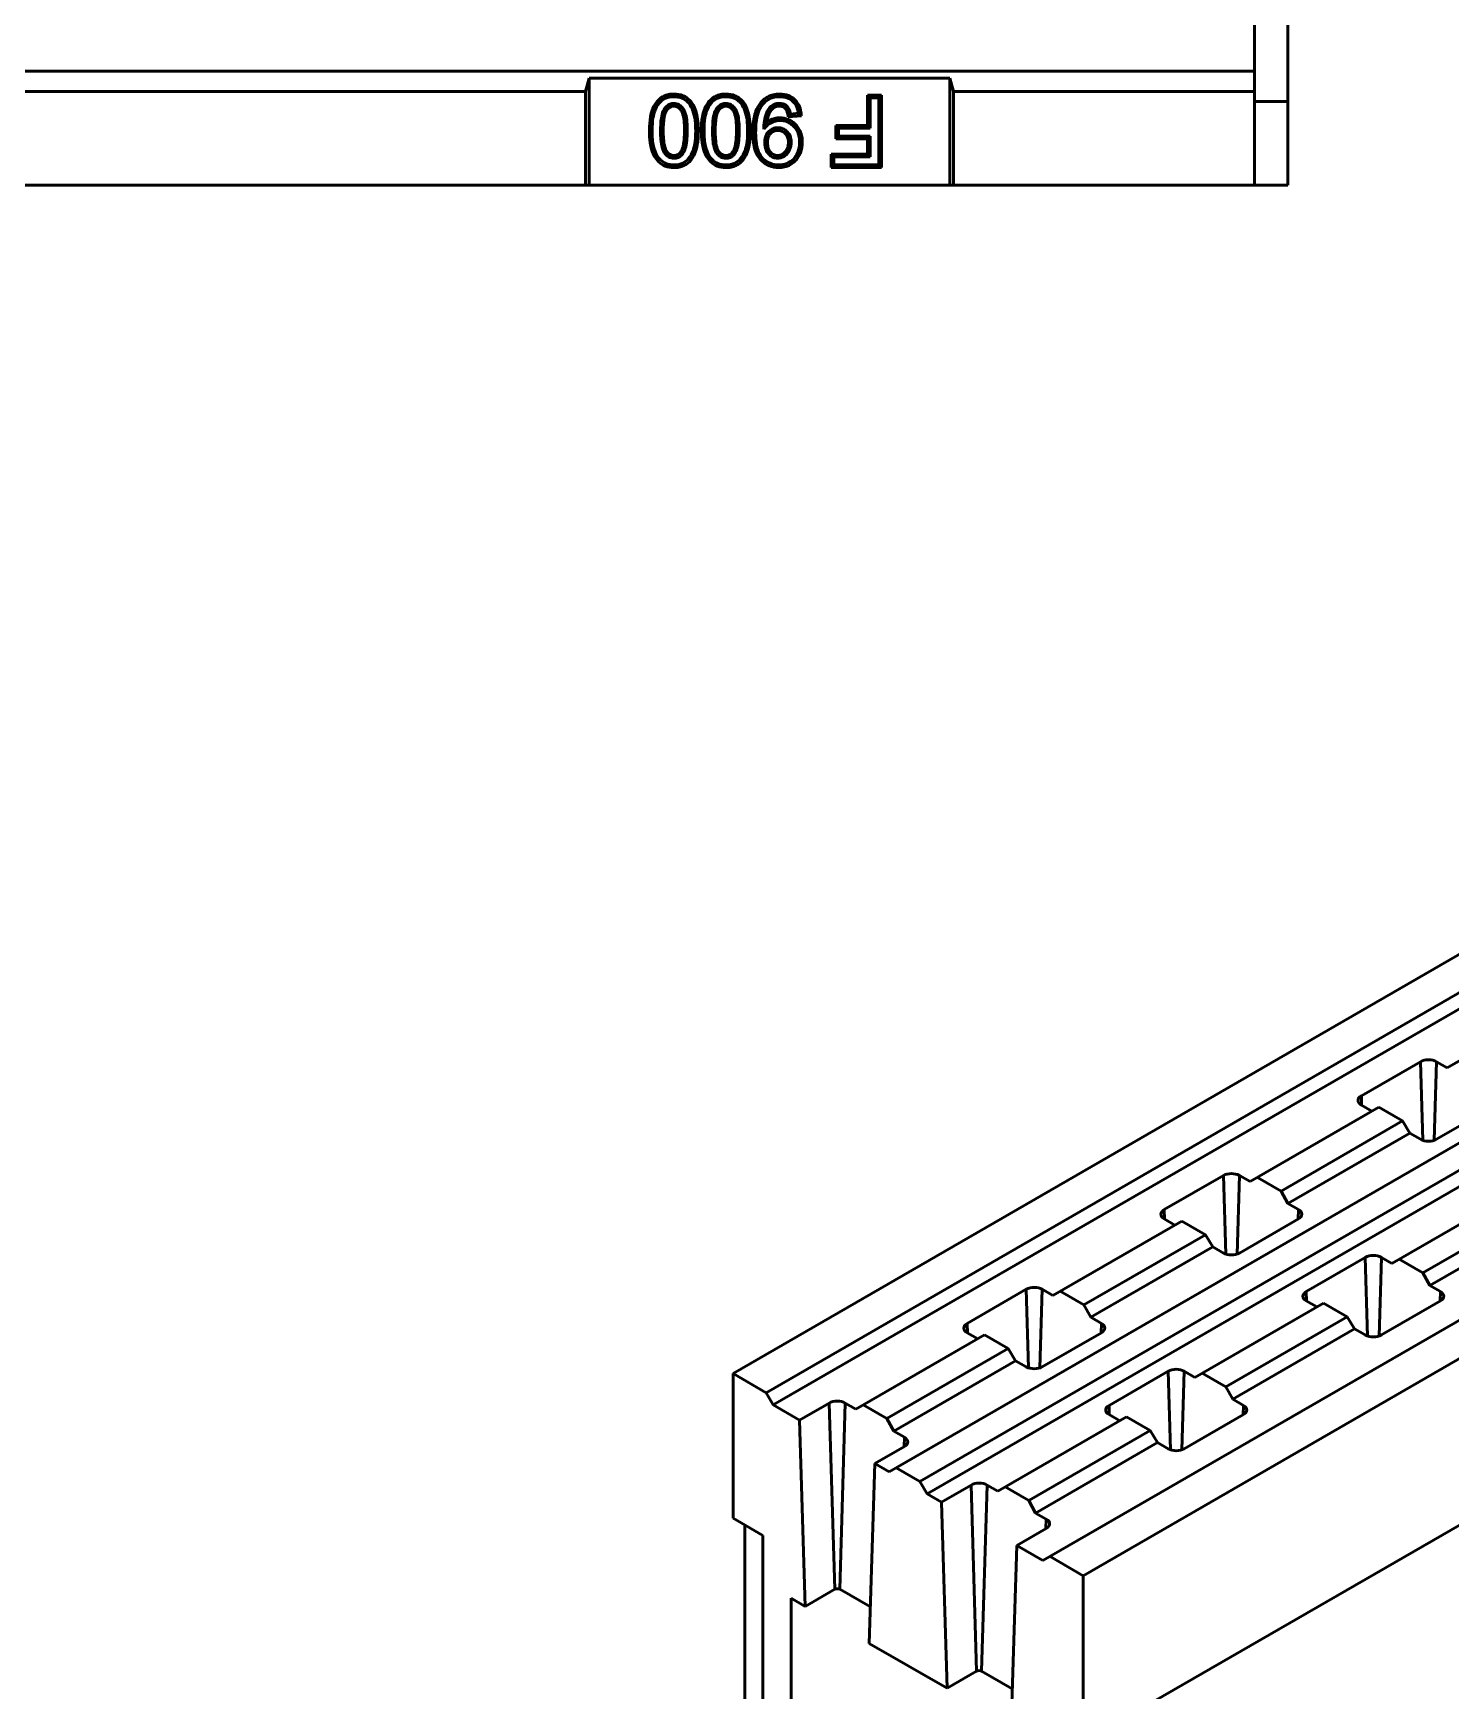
# Model space of a CAD drawing. Header units: millimetres. Extents: x 0 to 1485, y 0 to 1050.
# Drawn here: x 933.5 to 1145.4, y 207.3 to 455.1 of the extents above; entities that cross this region are included whole.
import ezdxf

# ---------------------------------------------------------------- set-up
doc = ezdxf.new("R2010")
doc.units = ezdxf.units.MM
doc.header["$LTSCALE"] = 2.5
doc.layers.add('Sichtbar (ISO)', color=7, linetype='Continuous', lineweight=50)
doc.layers.add('Sichtbar schmal (ISO)', color=7, linetype='Continuous', lineweight=50)

msp = doc.modelspace()

# ---------------------------------------------------------------- linework, layer by layer
at = {"layer": 'Sichtbar (ISO)'}
for p, q in [((1116.087, 580.406), (1116.087, 432.406)), ((1121.087, 580.406), (1121.087, 432.406)), ((1397.715, 454.175), (1044.162, 250.051)), ((1116.087, 449.406), (116.087, 449.406)), ((1016.087, 446.406), (116.087, 446.406)), ((1016.087, 446.406), (1016.622, 448.406)), ((1016.087, 432.406), (1016.087, 446.406)), ((1016.622, 432.406), (1016.622, 448.406)), ((1016.622, 448.406), (1070.551, 448.406)), ((1070.551, 448.406), (1071.087, 446.406)), ((1070.551, 448.406), (1070.551, 432.406)), ((1116.087, 446.406), (1071.087, 446.406)), ((1071.087, 446.406), (1071.087, 432.406)), ((1058.215, 445.846), (1060.345, 445.846)), ((1058.215, 445.846), (1058.617, 445.444)), ((1058.215, 441.303), (1058.215, 445.846)), ((1059.943, 445.444), (1058.617, 445.444)), ((1058.617, 445.444), (1058.617, 440.901)), ((1060.345, 445.846), (1059.943, 445.444)), ((1059.943, 435.444), (1059.943, 445.444)), ((1060.345, 445.846), (1060.345, 435.042)), ((1416.1, 444.785), (1061.486, 240.049)), ((1116.087, 444.906), (1121.087, 444.906)), ((1046.398, 442.587), (1046.727, 443.02)), ((1048.36, 442.764), (1046.398, 442.587)), ((1046.727, 443.02), (1047.908, 443.127)), ((1047.908, 443.127), (1048.36, 442.764)), ((1053.52, 441.303), (1058.215, 441.303)), ((1053.52, 441.303), (1053.922, 440.901)), ((1053.52, 439.318), (1053.52, 441.303)), ((1058.215, 441.303), (1058.617, 440.901)), ((1066.082, 238.62), (1419.636, 442.744)), ((1053.52, 439.318), (1053.922, 439.72)), ((1058.215, 439.318), (1053.52, 439.318)), ((1058.617, 440.901), (1053.922, 440.901)), ((1053.922, 440.901), (1053.922, 439.72)), ((1053.922, 439.72), (1058.617, 439.72)), ((1058.215, 439.318), (1058.617, 439.72)), ((1058.215, 437.027), (1058.215, 439.318)), ((1058.617, 439.72), (1058.617, 436.625)), ((1067.143, 236.783), (1420.696, 440.907)), ((1038.151, 254.746), (1356.35, 438.458)), ((1052.788, 437.027), (1058.215, 437.027)), ((1052.788, 437.027), (1053.19, 436.625)), ((1052.788, 435.042), (1052.788, 437.027)), ((1058.617, 436.625), (1053.19, 436.625)), ((1053.19, 436.625), (1053.19, 435.444)), ((1058.215, 437.027), (1058.617, 436.625)), ((1043.101, 251.888), (1361.299, 435.6)), ((1052.788, 435.042), (1053.19, 435.444)), ((1060.345, 435.042), (1052.788, 435.042)), ((1053.19, 435.444), (1059.943, 435.444)), ((1060.345, 435.042), (1059.943, 435.444)), ((116.087, 432.406), (1121.087, 432.406)), ((1439.081, 431.517), (1084.467, 226.781)), ((1090.477, 224.535), (1408.675, 408.247)), ((1144.888, 300.448), (1164.134, 311.56)), ((1132.057, 296.264), (1140.896, 301.367)), ((1143.297, 301.367), (1144.888, 300.448)), ((1133.648, 293.959), (1132.057, 294.878)), ((1152.135, 294.878), (1143.297, 289.775)), ((1115.425, 283.438), (1134.672, 294.55)), ((1120.058, 282.03), (1138.207, 292.509)), ((1138.207, 292.509), (1134.672, 294.55)), ((1139.305, 290.693), (1138.207, 292.509)), ((1139.305, 290.693), (1121.082, 280.172)), ((1140.896, 289.775), (1139.305, 290.693)), ((1102.594, 279.253), (1111.433, 284.356)), ((1113.834, 284.356), (1115.425, 283.438)), ((1116.522, 284.072), (1120.058, 282.03)), ((1120.058, 282.03), (1121.082, 280.172)), ((1121.082, 280.172), (1122.673, 279.253)), ((1136.638, 271.19), (1155.885, 282.303)), ((1141.271, 269.783), (1159.42, 280.261)), ((1085.962, 266.428), (1105.209, 277.54)), ((1104.185, 276.949), (1102.594, 277.867)), ((1108.744, 275.498), (1105.209, 277.54)), ((1122.673, 277.867), (1113.834, 272.764)), ((1142.295, 267.925), (1160.518, 278.446)), ((1090.595, 265.02), (1108.744, 275.498)), ((1109.842, 273.683), (1108.744, 275.498)), ((1109.842, 273.683), (1091.619, 263.162)), ((1111.433, 272.764), (1109.842, 273.683)), ((1123.807, 267.006), (1132.646, 272.109)), ((1135.047, 272.109), (1136.638, 271.19)), ((1137.736, 271.824), (1141.271, 269.783)), ((1141.271, 269.783), (1142.295, 267.925)), ((1142.295, 267.925), (1143.886, 267.006)), ((1073.131, 262.243), (1081.97, 267.346)), ((1084.371, 267.346), (1085.962, 266.428)), ((1087.06, 267.061), (1090.595, 265.02)), ((1107.175, 254.18), (1126.422, 265.292)), ((1125.398, 264.701), (1123.807, 265.62)), ((1129.958, 263.251), (1126.422, 265.292)), ((1143.886, 265.62), (1135.047, 260.517)), ((1090.595, 265.02), (1091.619, 263.162)), ((1091.619, 263.162), (1093.21, 262.243)), ((1111.808, 252.773), (1129.958, 263.251)), ((1131.055, 261.435), (1129.958, 263.251)), ((1056.499, 249.417), (1075.746, 260.529)), ((1074.722, 259.938), (1073.131, 260.857)), ((1079.282, 258.488), (1075.746, 260.529)), ((1093.21, 260.857), (1084.371, 255.754)), ((1112.832, 250.914), (1131.055, 261.435)), ((1132.646, 260.517), (1131.055, 261.435)), ((1061.132, 248.01), (1079.282, 258.488)), ((1080.379, 256.672), (1079.282, 258.488)), ((1080.379, 256.672), (1062.156, 246.151)), ((1081.97, 255.754), (1080.379, 256.672)), ((1043.101, 251.888), (1038.151, 254.746)), ((1038.151, 254.746), (1038.151, 233.109)), ((1094.345, 249.996), (1103.183, 255.099)), ((1105.584, 255.099), (1107.175, 254.18)), ((1108.273, 254.814), (1111.808, 252.773)), ((1111.808, 252.773), (1112.832, 250.914)), ((1044.162, 250.051), (1043.101, 251.888)), ((1048.088, 247.784), (1052.507, 250.336)), ((1054.908, 250.336), (1056.499, 249.417)), ((1112.832, 250.914), (1114.423, 249.996)), ((1048.088, 247.784), (1044.162, 250.051)), ((1057.597, 250.051), (1061.132, 248.01)), ((1061.132, 248.01), (1062.156, 246.151)), ((1077.712, 237.17), (1096.959, 248.282)), ((1095.936, 247.691), (1094.345, 248.61)), ((1100.495, 246.241), (1096.959, 248.282)), ((1114.423, 248.61), (1105.584, 243.506)), ((1048.915, 219.954), (1048.088, 247.784)), ((1062.156, 246.151), (1063.747, 245.233)), ((1082.346, 235.762), (1100.495, 246.241)), ((1101.592, 244.425), (1100.495, 246.241)), ((1063.747, 243.847), (1059.328, 241.295)), ((1083.369, 233.904), (1101.592, 244.425)), ((1103.183, 243.506), (1101.592, 244.425)), ((1059.328, 241.295), (1058.5, 214.42)), ((1061.486, 240.049), (1059.328, 241.295)), ((1066.082, 238.62), (1062.547, 240.661)), ((1067.143, 236.783), (1066.082, 238.62)), ((1069.301, 235.537), (1073.721, 238.088)), ((1076.121, 238.088), (1077.712, 237.17)), ((1069.301, 235.537), (1067.143, 236.783)), ((1070.128, 207.707), (1069.301, 235.537)), ((1078.81, 237.804), (1082.346, 235.762)), ((1082.346, 235.762), (1083.369, 233.904)), ((1101.084, 205.756), (1155.885, 237.395)), ((1038.151, 233.109), (1042.571, 230.557)), ((1083.369, 233.904), (1084.96, 232.985)), ((1039.919, 158.603), (1039.919, 232.088)), ((1042.571, 230.557), (1042.571, 185.446)), ((1084.96, 231.599), (1080.541, 229.048)), ((1080.541, 229.048), (1079.714, 202.173)), ((1084.467, 226.781), (1080.541, 229.048)), ((1090.477, 224.535), (1085.528, 227.393)), ((1090.477, 202.898), (1090.477, 224.535)), ((1046.814, 182.996), (1046.814, 221.167)), ((1046.814, 221.167), (1048.915, 219.954)), ((1053.335, 222.506), (1048.915, 219.954)), ((1058.668, 219.857), (1054.081, 222.506)), ((1058.5, 214.42), (1070.128, 207.707)), ((1074.548, 210.258), (1070.128, 207.707)), ((1079.881, 207.61), (1075.294, 210.258))]:
    msp.add_line(p, q, dxfattribs=at)
for centre, major_axis, start_param, end_param in [((1142.096, 300.674), (1.698, 0), 0.7853982, 2.3561945), ((1133.257, 295.571), (-1.698, 0), 5.4977871, 7.0685835), ((1142.096, 290.468), (-1.698, 0), 0.7853982, 2.3561945), ((1112.633, 283.663), (1.698, 0), 0.7853982, 2.3561945), ((1103.795, 278.56), (-1.698, 0), 5.4977871, 7.0685835), ((1121.472, 278.56), (1.698, 0), 5.4977871, 7.0685835), ((1112.633, 273.457), (-1.698, 0), 0.7853982, 2.3561945), ((1133.847, 271.416), (1.698, 0), 0.7853982, 2.3561945), ((1083.171, 266.653), (1.698, 0), 0.7853982, 2.3561945), ((1125.008, 266.313), (-1.698, 0), 5.4977871, 7.0685835), ((1142.685, 266.313), (1.698, 0), 5.4977871, 7.0685835), ((1074.332, 261.55), (-1.698, 0), 5.4977871, 7.0685835), ((1092.009, 261.55), (1.698, 0), 5.4977871, 7.0685835), ((1133.847, 261.21), (-1.698, 0), 0.7853982, 2.3561945), ((1083.171, 256.447), (-1.698, 0), 0.7853982, 2.3561945), ((1104.384, 254.406), (1.698, 0), 0.7853982, 2.3561945), ((1053.708, 249.643), (1.698, 0), 0.7853982, 2.3561945), ((1095.545, 249.303), (-1.698, 0), 5.4977871, 7.0685835), ((1113.223, 249.303), (1.698, 0), 5.4977871, 7.0685835), ((1062.547, 244.54), (1.698, 0), 5.4977871, 7.0685835), ((1104.384, 244.199), (-1.698, 0), 0.7853982, 2.3561945), ((1074.921, 237.395), (1.698, 0), 0.7853982, 2.3561945), ((1083.76, 232.292), (1.698, 0), 5.4977871, 7.0685835), ((1053.708, 222.29), (-0.528, 0), 3.9269908, 5.4977871), ((1074.921, 210.043), (-0.528, 0), 3.9269908, 5.4977871)]:
    msp.add_ellipse(centre, major_axis=major_axis, ratio=0.5773503, start_param=start_param, end_param=end_param, dxfattribs=at)
for points, knots in [([(1025.639, 440.512), (1025.639, 442.237), (1025.893, 443.209), (1026.35, 444.309), (1026.619, 444.747), (1027.284, 445.414), (1027.568, 445.582), (1027.996, 445.797), (1028.251, 445.882), (1028.772, 445.99), (1029.033, 446.014), (1029.295, 446.014)], [0, 0, 0, 0, 0.5173621, 0.5173621, 0.9114866, 0.9114866, 1.2391417, 1.2391417, 1.6639789, 1.6639789, 2.0759278, 2.0759278, 2.0759278, 2.0759278]), ([(1029.295, 445.612), (1029.055, 445.612), (1028.815, 445.59), (1028.363, 445.494), (1028.154, 445.424), (1027.785, 445.243), (1027.463, 445.061), (1026.814, 444.32), (1026.588, 443.884), (1026.263, 442.959), (1026.041, 442.107), (1026.041, 440.512)], [-2.6100633, -2.6100633, -2.6100633, -2.6100633, -1.9969091, -1.9969091, -1.4305761, -1.4305761, -0.9488607, -0.9488607, -0.4782216, -0.4782216, 0, 0, 0, 0]), ([(1027.306, 440.512), (1027.306, 441.121), (1027.332, 441.801), (1027.482, 442.787), (1027.571, 443.17), (1027.861, 443.821), (1028.04, 444.01), (1028.343, 444.295), (1028.51, 444.41), (1028.889, 444.568), (1029.089, 444.605), (1029.295, 444.605)], [-0.33781392, -0.33781392, -0.33781392, -0.33781392, -0.24532895, -0.24532895, -0.18661898, -0.18661898, -0.12331569, -0.12331569, -0.06198375, -0.06198375, 0, 0, 0, 0]), ([(1029.295, 444.204), (1029.143, 444.204), (1028.996, 444.177), (1028.717, 444.061), (1028.596, 443.978), (1028.378, 443.779), (1028.225, 443.631), (1027.975, 443.105), (1027.902, 442.795), (1027.738, 441.92), (1027.708, 441.159), (1027.708, 440.512)], [0, 0, 0, 0, 0.04583335, 0.04583335, 0.09014148, 0.09014148, 0.13433397, 0.13433397, 0.17552024, 0.17552024, 0.28586305, 0.28586305, 0.28586305, 0.28586305]), ([(1029.295, 446.014), (1029.765, 446.014), (1030.227, 445.94), (1030.906, 445.659), (1031.134, 445.527), (1031.615, 445.155), (1031.752, 444.994), (1031.882, 444.833)], [0, 0, 0, 0, 0.14080942, 0.14080942, 0.2206319, 0.2206319, 0.32357407, 0.32357407, 0.32357407, 0.32357407]), ([(1031.567, 444.583), (1031.424, 444.761), (1031.264, 444.921), (1030.905, 445.194), (1030.714, 445.304), (1030.123, 445.548), (1029.712, 445.612), (1029.295, 445.612)], [-0.25996752, -0.25996752, -0.25996752, -0.25996752, -0.19157633, -0.19157633, -0.12486054, -0.12486054, 0, 0, 0, 0]), ([(1029.295, 444.605), (1029.434, 444.605), (1029.57, 444.589), (1029.835, 444.52), (1029.96, 444.468), (1030.303, 444.27), (1030.492, 444.089), (1030.774, 443.724), (1030.927, 443.488), (1031.24, 442.295), (1031.292, 441.375), (1031.292, 440.512)], [-0.91278029, -0.91278029, -0.91278029, -0.91278029, -0.78977787, -0.78977787, -0.66870886, -0.66870886, -0.43728927, -0.43728927, -0.25861237, -0.25861237, 0, 0, 0, 0]), ([(1030.89, 440.512), (1030.89, 441.245), (1030.852, 442.208), (1030.551, 443.327), (1030.427, 443.516), (1030.172, 443.845), (1030.018, 443.972), (1029.785, 444.104), (1029.694, 444.142), (1029.498, 444.192), (1029.397, 444.204), (1029.295, 444.204)], [0, 0, 0, 0, 0.21985695, 0.21985695, 0.34716079, 0.34716079, 0.55016794, 0.55016794, 0.67172906, 0.67172906, 0.79535884, 0.79535884, 0.79535884, 0.79535884]), ([(1032.558, 440.512), (1032.558, 441.558), (1032.455, 442.609), (1032.012, 443.875), (1031.824, 444.256), (1031.567, 444.583)], [-0.4026621, -0.4026621, -0.4026621, -0.4026621, -0.12493088, -0.12493088, 0, 0, 0, 0]), ([(1031.882, 444.833), (1032.144, 444.499), (1032.43, 444.021), (1032.887, 442.369), (1032.96, 441.404), (1032.96, 440.512)], [0.00384086, 0.00384086, 0.00384086, 0.00384086, 0.1286928, 0.1286928, 0.26522514, 0.26522514, 0.26522514, 0.26522514]), ([(1033.406, 440.512), (1033.406, 442.237), (1033.66, 443.209), (1034.117, 444.309), (1034.385, 444.747), (1035.051, 445.414), (1035.335, 445.582), (1035.762, 445.797), (1036.017, 445.882), (1036.538, 445.99), (1036.8, 446.014), (1037.062, 446.014)], [0, 0, 0, 0, 0.5173621, 0.5173621, 0.9114866, 0.9114866, 1.2391417, 1.2391417, 1.6639788, 1.6639788, 2.0759278, 2.0759278, 2.0759278, 2.0759278]), ([(1037.062, 445.612), (1036.822, 445.612), (1036.582, 445.59), (1036.13, 445.494), (1035.92, 445.424), (1035.552, 445.243), (1035.23, 445.061), (1034.581, 444.32), (1034.354, 443.884), (1034.03, 442.959), (1033.808, 442.107), (1033.808, 440.512)], [-2.6100633, -2.6100633, -2.6100633, -2.6100633, -1.9969091, -1.9969091, -1.4305761, -1.4305761, -0.9488607, -0.9488607, -0.4782216, -0.4782216, 0, 0, 0, 0]), ([(1035.073, 440.512), (1035.073, 441.121), (1035.099, 441.801), (1035.249, 442.787), (1035.338, 443.17), (1035.628, 443.821), (1035.807, 444.01), (1036.109, 444.295), (1036.277, 444.41), (1036.656, 444.568), (1036.856, 444.605), (1037.062, 444.605)], [-0.33781392, -0.33781392, -0.33781392, -0.33781392, -0.24532895, -0.24532895, -0.18661898, -0.18661898, -0.12331569, -0.12331569, -0.06198375, -0.06198375, 0, 0, 0, 0]), ([(1037.062, 444.204), (1036.909, 444.204), (1036.762, 444.177), (1036.484, 444.061), (1036.363, 443.978), (1036.145, 443.779), (1035.991, 443.631), (1035.742, 443.105), (1035.669, 442.795), (1035.505, 441.92), (1035.475, 441.159), (1035.475, 440.512)], [0, 0, 0, 0, 0.04583335, 0.04583335, 0.09014148, 0.09014148, 0.13433397, 0.13433397, 0.17552024, 0.17552024, 0.28586305, 0.28586305, 0.28586305, 0.28586305]), ([(1037.062, 446.014), (1037.532, 446.014), (1037.994, 445.94), (1038.673, 445.659), (1038.901, 445.527), (1039.386, 445.151), (1039.564, 444.938), (1039.648, 444.833)], [0, 0, 0, 0, 0.14080942, 0.14080942, 0.2206319, 0.2206319, 0.32513954, 0.32513954, 0.32513954, 0.32513954]), ([(1039.333, 444.583), (1039.191, 444.761), (1039.03, 444.921), (1038.672, 445.194), (1038.48, 445.304), (1037.89, 445.548), (1037.478, 445.612), (1037.062, 445.612)], [-0.25996752, -0.25996752, -0.25996752, -0.25996752, -0.19157633, -0.19157633, -0.12486054, -0.12486054, 0, 0, 0, 0]), ([(1037.062, 444.605), (1037.2, 444.605), (1037.337, 444.589), (1037.602, 444.52), (1037.727, 444.468), (1038.07, 444.27), (1038.259, 444.089), (1038.54, 443.724), (1038.694, 443.488), (1039.007, 442.295), (1039.059, 441.375), (1039.059, 440.512)], [-0.91278029, -0.91278029, -0.91278029, -0.91278029, -0.78977787, -0.78977787, -0.66870886, -0.66870886, -0.43728927, -0.43728927, -0.25861237, -0.25861237, 0, 0, 0, 0]), ([(1038.657, 440.512), (1038.657, 441.245), (1038.618, 442.208), (1038.318, 443.327), (1038.194, 443.516), (1037.939, 443.845), (1037.785, 443.972), (1037.552, 444.104), (1037.461, 444.142), (1037.265, 444.192), (1037.164, 444.204), (1037.062, 444.204)], [0, 0, 0, 0, 0.21985695, 0.21985695, 0.34716079, 0.34716079, 0.55016794, 0.55016794, 0.67172906, 0.67172906, 0.79535884, 0.79535884, 0.79535884, 0.79535884]), ([(1040.324, 440.512), (1040.324, 441.558), (1040.222, 442.609), (1039.779, 443.875), (1039.591, 444.256), (1039.333, 444.583)], [-0.4026621, -0.4026621, -0.4026621, -0.4026621, -0.12493088, -0.12493088, 0, 0, 0, 0]), ([(1039.648, 444.833), (1039.813, 444.624), (1040.161, 444.151), (1040.653, 442.369), (1040.726, 441.404), (1040.726, 440.512)], [0.00361621, 0.00361621, 0.00361621, 0.00361621, 0.07326927, 0.07326927, 0.13868298, 0.13868298, 0.13868298, 0.13868298]), ([(1041.119, 440.238), (1041.119, 442.021), (1041.382, 442.945), (1041.738, 443.916), (1041.984, 444.374), (1042.674, 445.185), (1043.034, 445.424), (1043.568, 445.72), (1043.865, 445.835), (1044.48, 445.981), (1044.791, 446.014), (1045.103, 446.014)], [0, 0, 0, 0, 0.5348466, 0.5348466, 1.0734398, 1.0734398, 1.640675, 1.640675, 2.2674105, 2.2674105, 2.878408, 2.878408, 2.878408, 2.878408]), ([(1045.103, 445.612), (1044.844, 445.612), (1044.585, 445.587), (1044.09, 445.479), (1043.858, 445.4), (1043.334, 445.146), (1042.983, 444.917), (1042.258, 444.09), (1042.031, 443.574), (1041.611, 442.335), (1041.521, 441.273), (1041.521, 440.238)], [-0.74037984, -0.74037984, -0.74037984, -0.74037984, -0.6514878, -0.6514878, -0.56691497, -0.56691497, -0.45203068, -0.45203068, -0.31045852, -0.31045852, 0, 0, 0, 0]), ([(1042.741, 440.977), (1042.741, 441.429), (1042.788, 441.876), (1042.943, 442.583), (1043.06, 443.044), (1043.358, 443.638), (1043.505, 443.879), (1043.875, 444.217), (1044.063, 444.361), (1044.553, 444.563), (1044.81, 444.605), (1045.073, 444.605)], [-1.154962, -1.154962, -1.154962, -1.154962, -0.6291198, -0.6291198, -0.3130243, -0.3130243, -0.1591716, -0.1591716, -0.0787108, -0.0787108, 0, 0, 0, 0]), ([(1045.073, 444.204), (1044.866, 444.204), (1044.662, 444.172), (1044.3, 444.025), (1044.169, 443.931), (1043.936, 443.737), (1043.822, 443.603), (1043.657, 443.345), (1043.555, 443.159), (1043.379, 442.647), (1043.289, 442.338), (1043.216, 441.912), (1043.208, 441.859), (1043.2, 441.805)], [0, 0, 0, 0, 0.0620251, 0.0620251, 0.11666962, 0.11666962, 0.1949984, 0.1949984, 0.25142496, 0.25142496, 0.28776137, 0.28776137, 0.29293589, 0.29293589, 0.29293589, 0.29293589]), ([(1045.073, 444.605), (1045.257, 444.605), (1045.441, 444.583), (1045.78, 444.478), (1045.93, 444.402), (1046.203, 444.195), (1046.328, 444.06), (1046.586, 443.611), (1046.674, 443.31), (1046.727, 443.02)], [-0.29175638, -0.29175638, -0.29175638, -0.29175638, -0.22071587, -0.22071587, -0.15481382, -0.15481382, -0.08844632, -0.08844632, 0, 0, 0, 0]), ([(1046.398, 442.587), (1046.279, 443.236), (1046.234, 443.447), (1046.001, 443.808), (1045.918, 443.915), (1045.683, 444.076), (1045.575, 444.124), (1045.334, 444.19), (1045.203, 444.204), (1045.073, 444.204)], [0.07194311, 0.07194311, 0.07194311, 0.07194311, 0.34950719, 0.34950719, 0.43748892, 0.43748892, 0.50208565, 0.50208565, 0.57193623, 0.57193623, 0.57193623, 0.57193623]), ([(1045.103, 446.014), (1045.558, 446.014), (1046.008, 445.946), (1046.838, 445.618), (1047.116, 445.406), (1047.554, 445.016), (1047.765, 444.744), (1048.11, 444.087), (1048.224, 443.71), (1048.316, 443.136), (1048.336, 442.95), (1048.36, 442.764)], [0, 0, 0, 0, 0.13638786, 0.13638786, 0.26797654, 0.26797654, 0.45937615, 0.45937615, 0.67573174, 0.67573174, 0.77862278, 0.77862278, 0.77862278, 0.77862278]), ([(1047.908, 443.127), (1047.867, 443.449), (1047.789, 443.767), (1047.53, 444.362), (1047.353, 444.629), (1046.934, 445.045), (1046.669, 445.248), (1045.923, 445.551), (1045.514, 445.612), (1045.103, 445.612)], [-0.53039452, -0.53039452, -0.53039452, -0.53039452, -0.38595682, -0.38595682, -0.24151224, -0.24151224, -0.12321345, -0.12321345, 0, 0, 0, 0]), ([(1045.134, 442.052), (1044.836, 442.052), (1044.545, 442.009), (1043.93, 441.806), (1043.668, 441.647), (1043.186, 441.3), (1042.94, 441.042), (1042.748, 440.734)], [-0.23729122, -0.23729122, -0.23729122, -0.23729122, -0.17824338, -0.17824338, -0.10890673, -0.10890673, 0, 0, 0, 0]), ([(1043.2, 441.805), (1043.211, 441.813), (1043.222, 441.821), (1043.496, 442.021), (1043.867, 442.237), (1044.597, 442.422), (1044.819, 442.454), (1045.134, 442.454)], [0.11897572, 0.11897572, 0.11897572, 0.11897572, 0.12292889, 0.12292889, 0.22085715, 0.22085715, 0.27368301, 0.27368301, 0.27368301, 0.27368301]), ([(1045.134, 442.454), (1045.57, 442.454), (1045.995, 442.379), (1046.764, 442.063), (1047.089, 441.847), (1047.813, 441.168), (1048.038, 440.753), (1048.279, 440.218), (1048.363, 439.935), (1048.47, 439.36), (1048.493, 439.071), (1048.493, 438.782)], [0, 0, 0, 0, 0.13097797, 0.13097797, 0.24959144, 0.24959144, 0.42882115, 0.42882115, 0.61125101, 0.61125101, 0.78909784, 0.78909784, 0.78909784, 0.78909784]), ([(1048.091, 438.782), (1048.091, 439.05), (1048.07, 439.318), (1047.974, 439.824), (1047.905, 440.06), (1047.647, 440.656), (1047.422, 440.976), (1046.875, 441.502), (1046.584, 441.701), (1045.896, 441.987), (1045.52, 442.052), (1045.134, 442.052)], [-0.49722964, -0.49722964, -0.49722964, -0.49722964, -0.41723276, -0.41723276, -0.34358803, -0.34358803, -0.22326121, -0.22326121, -0.11594082, -0.11594082, 0, 0, 0, 0]), ([(1029.295, 435.004), (1028.846, 435.004), (1028.404, 435.073), (1027.622, 435.386), (1027.291, 435.601), (1026.813, 436.066), (1026.479, 436.442), (1026.031, 437.488), (1025.855, 437.959), (1025.664, 439.292), (1025.639, 439.929), (1025.639, 440.512)], [0, 0, 0, 0, 0.13476314, 0.13476314, 0.25291014, 0.25291014, 0.33512139, 0.33512139, 0.37749279, 0.37749279, 0.41016431, 0.41016431, 0.41016431, 0.41016431]), ([(1026.041, 440.512), (1026.041, 439.849), (1026.074, 439.076), (1026.313, 437.874), (1026.49, 437.4), (1026.896, 436.584), (1027.13, 436.319), (1027.527, 435.932), (1027.808, 435.748), (1028.492, 435.468), (1028.891, 435.406), (1029.295, 435.406)], [-0.39697171, -0.39697171, -0.39697171, -0.39697171, -0.33710726, -0.33710726, -0.28710687, -0.28710687, -0.22180082, -0.22180082, -0.12121136, -0.12121136, 0, 0, 0, 0]), ([(1029.311, 436.42), (1029.171, 436.42), (1029.032, 436.436), (1028.764, 436.506), (1028.638, 436.558), (1028.294, 436.756), (1028.105, 436.938), (1027.825, 437.301), (1027.671, 437.537), (1027.358, 438.73), (1027.306, 439.65), (1027.306, 440.512)], [-0.91849415, -0.91849415, -0.91849415, -0.91849415, -0.79308335, -0.79308335, -0.66991173, -0.66991173, -0.43731935, -0.43731935, -0.25861237, -0.25861237, 0, 0, 0, 0]), ([(1027.708, 440.512), (1027.708, 439.779), (1027.747, 438.816), (1028.047, 437.697), (1028.171, 437.508), (1028.429, 437.179), (1028.582, 437.053), (1028.815, 436.921), (1028.907, 436.883), (1029.106, 436.833), (1029.208, 436.821), (1029.311, 436.821)], [0, 0, 0, 0, 0.21992241, 0.21992241, 0.34712892, 0.34712892, 0.54389897, 0.54389897, 0.66374313, 0.66374313, 0.78589232, 0.78589232, 0.78589232, 0.78589232]), ([(1029.295, 435.406), (1029.537, 435.406), (1029.78, 435.427), (1030.234, 435.523), (1030.444, 435.593), (1030.815, 435.775), (1031.132, 435.955), (1031.779, 436.691), (1032.007, 437.129), (1032.329, 438.042), (1032.558, 438.891), (1032.558, 440.512)], [-2.689463, -2.689463, -2.689463, -2.689463, -2.0577231, -2.0577231, -1.4767474, -1.4767474, -0.9795458, -0.9795458, -0.486349, -0.486349, 0, 0, 0, 0]), ([(1032.96, 440.512), (1032.96, 438.773), (1032.703, 437.802), (1032.242, 436.701), (1031.973, 436.263), (1031.31, 435.6), (1031.028, 435.433), (1030.597, 435.218), (1030.341, 435.133), (1029.819, 435.027), (1029.557, 435.004), (1029.295, 435.004)], [0, 0, 0, 0, 0.5217015, 0.5217015, 0.9168125, 0.9168125, 1.2426164, 1.2426164, 1.6584831, 1.6584831, 2.0614326, 2.0614326, 2.0614326, 2.0614326]), ([(1030.33, 437.366), (1030.438, 437.523), (1030.52, 437.712), (1030.839, 438.651), (1030.89, 439.713), (1030.89, 440.512)], [0.00013945, 0.00013945, 0.00013945, 0.00013945, 0.05743624, 0.05743624, 0.29699189, 0.29699189, 0.29699189, 0.29699189]), ([(1031.292, 440.512), (1031.292, 439.509), (1031.214, 438.562), (1030.913, 437.603), (1030.807, 437.349), (1030.66, 437.136)], [-0.30212658, -0.30212658, -0.30212658, -0.30212658, -0.07775952, -0.07775952, 0, 0, 0, 0]), ([(1037.062, 435.004), (1036.613, 435.004), (1036.171, 435.073), (1035.389, 435.386), (1035.058, 435.601), (1034.579, 436.066), (1034.246, 436.442), (1033.798, 437.488), (1033.622, 437.959), (1033.431, 439.292), (1033.406, 439.929), (1033.406, 440.512)], [0, 0, 0, 0, 0.13476314, 0.13476314, 0.25291014, 0.25291014, 0.33512139, 0.33512139, 0.37749279, 0.37749279, 0.41016431, 0.41016431, 0.41016431, 0.41016431]), ([(1033.808, 440.512), (1033.808, 439.849), (1033.841, 439.076), (1034.08, 437.874), (1034.257, 437.4), (1034.663, 436.584), (1034.896, 436.319), (1035.294, 435.932), (1035.574, 435.748), (1036.259, 435.468), (1036.658, 435.406), (1037.062, 435.406)], [-0.39697171, -0.39697171, -0.39697171, -0.39697171, -0.33710726, -0.33710726, -0.28710687, -0.28710687, -0.22180082, -0.22180082, -0.12121136, -0.12121136, 0, 0, 0, 0]), ([(1037.077, 436.42), (1036.937, 436.42), (1036.799, 436.436), (1036.531, 436.506), (1036.405, 436.558), (1036.06, 436.756), (1035.872, 436.938), (1035.592, 437.301), (1035.438, 437.537), (1035.125, 438.73), (1035.073, 439.65), (1035.073, 440.512)], [-0.91849415, -0.91849415, -0.91849415, -0.91849415, -0.79308335, -0.79308335, -0.66991173, -0.66991173, -0.43731935, -0.43731935, -0.25861237, -0.25861237, 0, 0, 0, 0]), ([(1035.475, 440.512), (1035.475, 439.779), (1035.514, 438.816), (1035.814, 437.697), (1035.938, 437.508), (1036.195, 437.179), (1036.349, 437.053), (1036.582, 436.921), (1036.674, 436.883), (1036.872, 436.833), (1036.974, 436.821), (1037.077, 436.821)], [0, 0, 0, 0, 0.21992241, 0.21992241, 0.34712892, 0.34712892, 0.54389897, 0.54389897, 0.66374313, 0.66374313, 0.78589232, 0.78589232, 0.78589232, 0.78589232]), ([(1037.062, 435.406), (1037.304, 435.406), (1037.546, 435.427), (1038.001, 435.523), (1038.211, 435.593), (1038.582, 435.775), (1038.899, 435.955), (1039.545, 436.691), (1039.773, 437.129), (1040.096, 438.042), (1040.324, 438.891), (1040.324, 440.512)], [-2.689463, -2.689463, -2.689463, -2.689463, -2.0577231, -2.0577231, -1.4767474, -1.4767474, -0.9795458, -0.9795458, -0.486349, -0.486349, 0, 0, 0, 0]), ([(1040.726, 440.512), (1040.726, 438.773), (1040.469, 437.802), (1040.009, 436.701), (1039.74, 436.263), (1039.076, 435.6), (1038.795, 435.433), (1038.363, 435.218), (1038.108, 435.133), (1037.586, 435.027), (1037.324, 435.004), (1037.062, 435.004)], [0, 0, 0, 0, 0.5217015, 0.5217015, 0.9168125, 0.9168125, 1.2426164, 1.2426164, 1.6584831, 1.6584831, 2.0614326, 2.0614326, 2.0614326, 2.0614326]), ([(1038.097, 437.366), (1038.205, 437.523), (1038.287, 437.712), (1038.606, 438.651), (1038.657, 439.713), (1038.657, 440.512)], [0.00013945, 0.00013945, 0.00013945, 0.00013945, 0.05743624, 0.05743624, 0.29699189, 0.29699189, 0.29699189, 0.29699189]), ([(1039.059, 440.512), (1039.059, 439.509), (1038.981, 438.562), (1038.68, 437.603), (1038.574, 437.349), (1038.426, 437.136)], [-0.30212658, -0.30212658, -0.30212658, -0.30212658, -0.07775952, -0.07775952, 0, 0, 0, 0]), ([(1044.951, 435.004), (1044.465, 435.004), (1043.995, 435.092), (1043.236, 435.407), (1042.821, 435.63), (1042.1, 436.324), (1041.843, 436.695), (1041.523, 437.363), (1041.393, 437.696), (1041.159, 438.847), (1041.119, 439.573), (1041.119, 440.238)], [0, 0, 0, 0, 0.1456728, 0.1456728, 0.24693065, 0.24693065, 0.33167038, 0.33167038, 0.38456558, 0.38456558, 0.45437198, 0.45437198, 0.45437198, 0.45437198]), ([(1041.521, 440.238), (1041.521, 439.697), (1041.548, 439.12), (1041.73, 437.94), (1041.875, 437.576), (1042.132, 436.998), (1042.36, 436.647), (1043.017, 435.984), (1043.405, 435.773), (1044.096, 435.484), (1044.516, 435.406), (1044.951, 435.406)], [-0.37409053, -0.37409053, -0.37409053, -0.37409053, -0.34171725, -0.34171725, -0.30279745, -0.30279745, -0.2248406, -0.2248406, -0.13042483, -0.13042483, 0, 0, 0, 0]), ([(1042.748, 440.734), (1042.746, 440.78), (1042.744, 440.832), (1042.741, 440.909), (1042.741, 440.947), (1042.741, 440.977)], [-0.02346504, -0.02346504, -0.02346504, -0.02346504, -0.009274155, -0.009274155, 0, 0, 0, 0]), ([(1042.885, 438.721), (1042.885, 438.919), (1042.9, 439.119), (1042.967, 439.489), (1043.015, 439.66), (1043.17, 440.025), (1043.301, 440.246), (1043.679, 440.614), (1043.866, 440.741), (1044.317, 440.928), (1044.57, 440.97), (1044.829, 440.97)], [-0.38941725, -0.38941725, -0.38941725, -0.38941725, -0.30851641, -0.30851641, -0.23588931, -0.23588931, -0.14651247, -0.14651247, -0.07754156, -0.07754156, 0, 0, 0, 0]), ([(1044.798, 436.42), (1044.677, 436.42), (1044.556, 436.43), (1044.322, 436.477), (1044.21, 436.512), (1043.876, 436.655), (1043.68, 436.798), (1043.353, 437.133), (1043.189, 437.348), (1042.935, 437.992), (1042.885, 438.359), (1042.885, 438.721)], [-0.4222447, -0.4222447, -0.4222447, -0.4222447, -0.36840557, -0.36840557, -0.31624729, -0.31624729, -0.20751356, -0.20751356, -0.10884747, -0.10884747, 0, 0, 0, 0]), ([(1044.829, 440.568), (1044.627, 440.568), (1044.427, 440.537), (1044.077, 440.395), (1043.935, 440.3), (1043.632, 440.012), (1043.54, 439.846), (1043.417, 439.596), (1043.366, 439.431), (1043.301, 439.085), (1043.287, 438.902), (1043.287, 438.721)], [0, 0, 0, 0, 0.06067495, 0.06067495, 0.11293206, 0.11293206, 0.18584412, 0.18584412, 0.30140164, 0.30140164, 0.42353854, 0.42353854, 0.42353854, 0.42353854]), ([(1043.287, 438.721), (1043.287, 438.419), (1043.325, 438.108), (1043.505, 437.636), (1043.605, 437.465), (1043.802, 437.245), (1043.956, 437.079), (1044.28, 436.914), (1044.377, 436.879), (1044.584, 436.832), (1044.691, 436.821), (1044.798, 436.821)], [0, 0, 0, 0, 0.09073578, 0.09073578, 0.15125202, 0.15125202, 0.17898566, 0.17898566, 0.19021401, 0.19021401, 0.20174285, 0.20174285, 0.20174285, 0.20174285]), ([(1044.798, 436.821), (1044.987, 436.821), (1045.168, 436.854), (1045.509, 436.996), (1045.657, 437.097), (1045.934, 437.351), (1046.099, 437.54), (1046.294, 437.956), (1046.344, 438.119), (1046.41, 438.462), (1046.424, 438.642), (1046.424, 438.82)], [0, 0, 0, 0, 0.05649362, 0.05649362, 0.11052092, 0.11052092, 0.16938938, 0.16938938, 0.20430554, 0.20430554, 0.24076842, 0.24076842, 0.24076842, 0.24076842]), ([(1046.826, 438.82), (1046.826, 438.616), (1046.809, 438.41), (1046.735, 438.024), (1046.68, 437.844), (1046.463, 437.356), (1046.271, 437.121), (1045.913, 436.782), (1045.718, 436.648), (1045.275, 436.463), (1045.041, 436.42), (1044.798, 436.42)], [-0.30740947, -0.30740947, -0.30740947, -0.30740947, -0.26218243, -0.26218243, -0.22056507, -0.22056507, -0.14417274, -0.14417274, -0.07268143, -0.07268143, 0, 0, 0, 0]), ([(1044.829, 440.97), (1045.097, 440.97), (1045.359, 440.926), (1045.842, 440.725), (1046.047, 440.581), (1046.373, 440.252), (1046.538, 440.043), (1046.778, 439.454), (1046.826, 439.139), (1046.826, 438.82)], [-0.42974204, -0.42974204, -0.42974204, -0.42974204, -0.30708613, -0.30708613, -0.19065642, -0.19065642, -0.09545984, -0.09545984, 0, 0, 0, 0]), ([(1046.424, 438.82), (1046.424, 439.081), (1046.387, 439.343), (1046.222, 439.757), (1046.128, 439.91), (1045.911, 440.156), (1045.763, 440.296), (1045.448, 440.459), (1045.333, 440.5), (1045.086, 440.556), (1044.957, 440.568), (1044.829, 440.568)], [0, 0, 0, 0, 0.07827038, 0.07827038, 0.13324909, 0.13324909, 0.17628471, 0.17628471, 0.19963374, 0.19963374, 0.22377826, 0.22377826, 0.22377826, 0.22377826]), ([(1048.493, 438.782), (1048.493, 438.235), (1048.413, 437.691), (1048.066, 436.814), (1047.864, 436.48), (1047.416, 435.967), (1047.123, 435.684), (1046.449, 435.297), (1046.16, 435.183), (1045.56, 435.036), (1045.256, 435.004), (1044.951, 435.004)], [0, 0, 0, 0, 0.1643388, 0.1643388, 0.28302066, 0.28302066, 0.36885089, 0.36885089, 0.42653638, 0.42653638, 0.48291742, 0.48291742, 0.48291742, 0.48291742]), ([(1044.951, 435.406), (1045.377, 435.406), (1045.794, 435.475), (1046.556, 435.79), (1046.879, 436.013), (1047.366, 436.503), (1047.634, 436.825), (1048.017, 437.774), (1048.091, 438.278), (1048.091, 438.782)], [-0.74576069, -0.74576069, -0.74576069, -0.74576069, -0.51905597, -0.51905597, -0.30705076, -0.30705076, -0.15140974, -0.15140974, 0, 0, 0, 0]), ([(1029.311, 436.821), (1029.512, 436.821), (1029.664, 436.859), (1029.894, 436.952), (1029.992, 437.013), (1030.176, 437.169), (1030.258, 437.264), (1030.33, 437.366)], [0, 0, 0, 0, 0.06048634, 0.06048634, 0.11491254, 0.11491254, 0.1726958, 0.1726958, 0.1726958, 0.1726958]), ([(1030.66, 437.136), (1030.566, 437.002), (1030.457, 436.879), (1030.214, 436.676), (1030.085, 436.597), (1029.742, 436.455), (1029.529, 436.42), (1029.311, 436.42)], [-0.16043354, -0.16043354, -0.16043354, -0.16043354, -0.1113834, -0.1113834, -0.06546712, -0.06546712, 0, 0, 0, 0]), ([(1037.077, 436.821), (1037.279, 436.821), (1037.431, 436.859), (1037.66, 436.952), (1037.759, 437.013), (1037.943, 437.169), (1038.025, 437.264), (1038.097, 437.366)], [0, 0, 0, 0, 0.06048634, 0.06048634, 0.11491254, 0.11491254, 0.1726958, 0.1726958, 0.1726958, 0.1726958]), ([(1038.426, 437.136), (1038.333, 437.002), (1038.224, 436.879), (1037.981, 436.676), (1037.852, 436.597), (1037.509, 436.455), (1037.296, 436.42), (1037.077, 436.42)], [-0.16043354, -0.16043354, -0.16043354, -0.16043354, -0.1113834, -0.1113834, -0.06546712, -0.06546712, 0, 0, 0, 0])]:
    msp.add_open_spline(points, degree=3, knots=knots, dxfattribs=at)
for points in [[(1042.82, 440.977), (1042.922, 441.284), (1043.055, 441.56), (1043.2, 441.805)], [(1042.748, 440.734), (1042.765, 440.799), (1042.789, 440.881), (1042.82, 440.977)]]:
    msp.add_open_spline(points, degree=3, dxfattribs=at)
at = {"layer": 'Sichtbar schmal (ISO)'}
for p, q in [((1029.295, 446.014), (1029.295, 445.612)), ((1029.295, 444.204), (1029.295, 444.605)), ((1031.882, 444.833), (1031.567, 444.583)), ((1037.062, 446.014), (1037.062, 445.612)), ((1037.062, 444.204), (1037.062, 444.605)), ((1039.648, 444.833), (1039.333, 444.583)), ((1045.073, 444.204), (1045.073, 444.605)), ((1045.103, 446.014), (1045.103, 445.612)), ((1045.134, 442.454), (1045.134, 442.052)), ((1025.639, 440.512), (1026.041, 440.512)), ((1027.708, 440.512), (1027.306, 440.512)), ((1030.89, 440.512), (1031.292, 440.512)), ((1032.96, 440.512), (1032.558, 440.512)), ((1033.406, 440.512), (1033.808, 440.512)), ((1035.475, 440.512), (1035.073, 440.512)), ((1038.657, 440.512), (1039.059, 440.512)), ((1040.726, 440.512), (1040.324, 440.512)), ((1041.119, 440.238), (1041.521, 440.238)), ((1042.82, 440.977), (1042.741, 440.977)), ((1043.287, 438.721), (1042.885, 438.721)), ((1044.829, 440.568), (1044.829, 440.97)), ((1046.424, 438.82), (1046.826, 438.82)), ((1048.493, 438.782), (1048.091, 438.782)), ((1029.311, 436.821), (1029.311, 436.42)), ((1037.077, 436.821), (1037.077, 436.42)), ((1044.798, 436.821), (1044.798, 436.42)), ((1029.295, 435.004), (1029.295, 435.406)), ((1037.062, 435.004), (1037.062, 435.406)), ((1044.951, 435.004), (1044.951, 435.406)), ((1140.896, 301.367), (1141.245, 289.62)), ((1143.297, 301.367), (1142.947, 289.62)), ((1132.057, 296.264), (1132.099, 294.853)), ((1111.433, 284.356), (1111.782, 272.609)), ((1113.834, 284.356), (1113.485, 272.609)), ((1102.594, 279.253), (1102.636, 277.843)), ((1122.673, 279.253), (1122.631, 277.843)), ((1132.646, 272.109), (1132.995, 260.362)), ((1135.047, 272.109), (1134.698, 260.362)), ((1081.97, 267.346), (1082.319, 255.599)), ((1084.371, 267.346), (1084.022, 255.599)), ((1123.807, 267.006), (1123.849, 265.596)), ((1143.886, 267.006), (1143.844, 265.596)), ((1073.131, 262.243), (1073.173, 260.833)), ((1093.21, 262.243), (1093.168, 260.833)), ((1103.183, 255.099), (1103.533, 243.351)), ((1105.584, 255.099), (1105.235, 243.351)), ((1052.507, 250.336), (1053.335, 222.506)), ((1054.908, 250.336), (1054.081, 222.506)), ((1094.345, 249.996), (1094.387, 248.585)), ((1114.423, 249.996), (1114.381, 248.585)), ((1063.747, 245.233), (1063.705, 243.822)), ((1073.721, 238.088), (1074.548, 210.258)), ((1076.121, 238.088), (1075.294, 210.258)), ((1084.96, 232.985), (1084.918, 231.575))]:
    msp.add_line(p, q, dxfattribs=at)
for points, knots in [([(1030.33, 437.366), (1030.358, 437.346), (1030.385, 437.327), (1030.494, 437.251), (1030.578, 437.193), (1030.66, 437.136)], [0.07683845, 0.07683845, 0.07683845, 0.07683845, 0.11543726, 0.11543726, 0.23148757, 0.23148757, 0.23148757, 0.23148757]), ([(1038.426, 437.136), (1038.345, 437.193), (1038.261, 437.251), (1038.152, 437.327), (1038.124, 437.346), (1038.097, 437.366)], [-0.23148757, -0.23148757, -0.23148757, -0.23148757, -0.11543726, -0.11543726, -0.07683845, -0.07683845, -0.07683845, -0.07683845])]:
    msp.add_open_spline(points, degree=3, knots=knots, dxfattribs=at)

doc.saveas('drawing.dxf')
